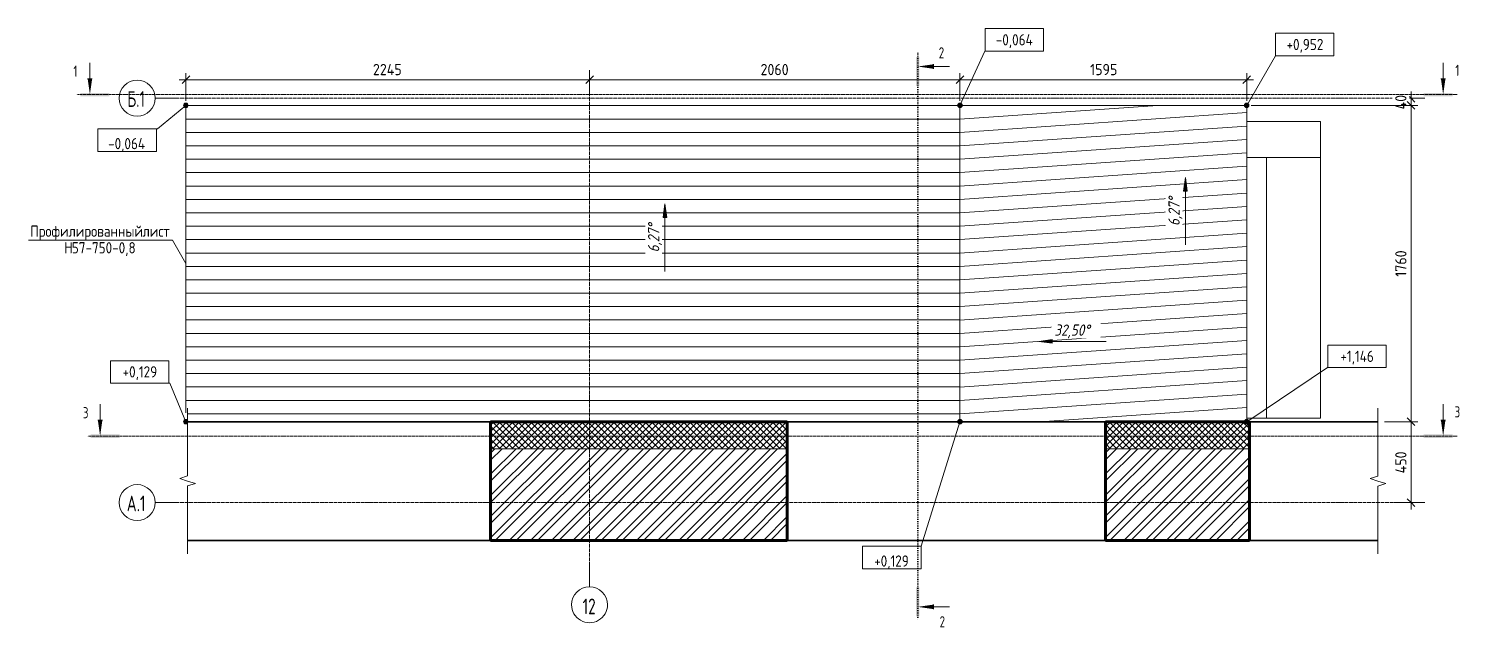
# Model space of a CAD drawing. Header units: millimetres. Extents: x 37710 to 88439, y -33428 to 33849.
# Drawn here: x 56117 to 64074, y 30451 to 33782 of the extents above; entities that cross this region are included whole.
import ezdxf

# ---------------------------------------------------------------- set-up
doc = ezdxf.new("R2010")
doc.units = ezdxf.units.MM
for name, pattern in [('01 Штриховая _4 мм_', [6, 3.5, -2.5]), ('02 Штрихпунктирная _20 мм_', [25, 20, -2.5, 0, -2.5]), ('04 Пунктир 10мм', [10, 0, -10])]:
    doc.linetypes.add(name, pattern=pattern)
for name, color, linetype, lineweight in [('AA_Dim', 7, 'Continuous', 9), ('AA_Dim-25', 7, 'Continuous', 9), ('AA_Oformlenie', 7, 'Continuous', 9), ('AA_Razrez', 7, 'Continuous', 9), ('AA_Vinoska', 7, 'Continuous', 9), ('AA_Visotnaya otmetka', 7, 'Continuous', 9), ('AF_Balki', 7, 'Continuous', 20), ('AF_Element', 7, 'Continuous', 20), ('AF_Element_Опалубка', 253, 'Continuous', 20), ('AF_Okno', 7, 'Continuous', 20), ('AF_Perekritie', 7, 'Continuous', 20), ('AF_Perekritie_Опалубка', 253, 'Continuous', 20), ('AF_Pokritie', 7, 'Continuous', 9), ('AF_Stena', 7, 'Continuous', 60), ('AF_Stena_Опалубка', 253, 'Continuous', 20), ('Gen_Dim', 7, 'Continuous', 9), ('KR_Fundament', 7, 'Continuous', 20), ('Оси', 7, 'Continuous', 9)]:
    doc.layers.add(name, color=color, linetype=linetype, lineweight=lineweight)
doc.styles.add('ISOCPEUR', font='isocpeur.ttf', dxfattribs={"width": 0.7, "height": 87.5})
doc.styles.add('ISOCPEUR_1', font='isocpeur.ttf', dxfattribs={"width": 0.9, "height": 62.5})
doc.styles.add('ISOCPEUR_2', font='isocpeur.ttf', dxfattribs={"width": 0.85, "height": 62.5})
doc.styles.add('ISOCPEUR_4', font='isocpeur.ttf', dxfattribs={"width": 0.7, "height": 62.5})
doc.styles.add('ISOCPEUR_I', font='isocpeui.ttf', dxfattribs={"width": 0.85, "height": 62.5})
doc.dimstyles.new('01_Точн_3_знака__непрозр__1', dxfattribs={"dimscale": 304.8, "dimtxt": 62.248823, "dimasz": 0.139436, "dimexe": 0.123031, "dimexo": 0.082021, "dimgap": 0.020505, "dimtad": 1, "dimdec": 3, "dimrnd": 0.001, "dimdsep": 46, "dimtxsty": 'ISOCPEUR_1', "dimblk1": 'OBLIQUE', "dimblk2": 'OBLIQUE', "dimsah": 1, "dimcen": 0.09, "dimdle": 0.123031, "dimazin": 0, "dimtfac": 1, "dimtdec": 4, "dimtix": 1, "dimtmove": 0, "dimatfit": 3, "dimfxl": 1, "dimtvp": 1, "dimtfill": 1, "dimtolj": 1, "dimtzin": 0, "dimlwd": 18, "dimlwe": 18, "dimarcsym": 2})
pattern_1 = [(0, (18661.23, 402.136), (0, 74.551), [])]
pattern_2 = [(3.959, (29206.34, -1818.96), (0.00081, 74.55096), [])]

# ---------------------------------------------------------------- blocks, each defined once
blk = doc.blocks.new('Лестница - Лестница-3665204-Профлист_КМ')
at = {"layer": 'AF_Perekritie'}
for p, q in [((44400.6, 33065), (44230.1, 33065)), ((44230.1, 33065), (44340.1, 33065)), ((44340.1, 33065), (44640.1, 33065)), ((44340.1, 31615), (44340.1, 33065)), ((44340.1, 33065), (44340.1, 31615)), ((44440.1, 33065), (44400.6, 33065)), ((44640.1, 33065), (44640.1, 31615)), ((44340.1, 31615), (44230.1, 31615)), ((44230.1, 31615), (44400.6, 31615)), ((44640.1, 31615), (44340.1, 31615)), ((44400.6, 31615), (44440.1, 31615))]:
    blk.add_line(p, q, dxfattribs=at)
blk = doc.blocks.new('Песок ср крупн - Песок ср крупн-3745068-Профлист_КМ')
at = {"layer": 'AF_Element'}
for p, q in [((44230.1, 33065), (44400.6, 33065)), ((44440.1, 33065), (44230.1, 33065)), ((44400.6, 33065), (44440.1, 33065)), ((44230.1, 31615), (44440.1, 31615)), ((44400.6, 31615), (44230.1, 31615)), ((44440.1, 31615), (44400.6, 31615))]:
    blk.add_line(p, q, dxfattribs=at)
blk = doc.blocks.new('231_Отверстие прямоугольное в стене _Окно_Стена_ - Отверстие прямоугольное-3828284-Профлист_КМ')
at = {"layer": 'AA_Oformlenie', "lineweight": 35}
for p, q in [((-760, -330), (-760, 330)), ((-760, 330), (925, 330)), ((925, -330), (-760, -330))]:
    blk.add_line(p, q, dxfattribs=at)
at = {"layer": 'AA_Oformlenie'}
for p, q in [((-760, 330), (-760, -330)), ((925, 330), (-760, 330)), ((-760, -330), (925, -330))]:
    blk.add_line(p, q, dxfattribs=at)
at = {"layer": 'AF_Okno', "lineweight": 9}
for p, q in [((656, 330), (-760, 330)), ((925, 330), (751.9, 330)), ((-760, -330), (-501.9, -330)), ((-406, -330), (925, -330))]:
    blk.add_line(p, q, dxfattribs=at)
blk = doc.blocks.new('231_Отверстие прямоугольное в стене _Окно_Стена_ - Отверстие прямоугольное-V31-Профлист_КМ')
at = {"layer": 'AA_Oformlenie', "lineweight": 35}
for p, q in [((-760, -330), (-760, 330)), ((-760, 330), (1010, 330)), ((1010, 330), (1010, -330)), ((1010, -330), (-760, -330))]:
    blk.add_line(p, q, dxfattribs=at)
at = {"layer": 'AA_Oformlenie'}
for p, q in [((-760, 330), (-760, -330)), ((1010, 330), (-760, 330)), ((1010, 330), (1010, -330)), ((-760, -330), (1010, -330))]:
    blk.add_line(p, q, dxfattribs=at)
at = {"layer": 'AF_Okno', "lineweight": 9}
for p, q in [((656, 330), (-760, 330)), ((1010, 330), (751.9, 330)), ((-760, -330), (-501.9, -330)), ((-406, -330), (1010, -330))]:
    blk.add_line(p, q, dxfattribs=at)
blk = doc.blocks.new('231_Отверстие прямоугольное в стене _Окно_Стена_ - Отверстие прямоугольное-V32-Профлист_КМ')
at = {"layer": 'AA_Oformlenie', "lineweight": 35}
for p, q in [((295, 330), (1010, 330)), ((1010, 330), (1010, -330)), ((1010, -330), (295, -330))]:
    blk.add_line(p, q, dxfattribs=at)
at = {"layer": 'AA_Oformlenie'}
for p, q in [((1010, 330), (295, 330)), ((1010, 330), (1010, -330)), ((295, -330), (1010, -330))]:
    blk.add_line(p, q, dxfattribs=at)
at = {"layer": 'AF_Okno', "lineweight": 9}
for p, q in [((656, 330), (295, 330)), ((1010, 330), (751.9, 330)), ((295, -330), (1010, -330))]:
    blk.add_line(p, q, dxfattribs=at)
blk = doc.blocks.new('354_Прокат Лист _НесКаркас_РабПлоск_ - 354_Прокат Лист _НесКаркас_РабПлоск_-3859046-Профлист_КМ')
at = {"layer": 'AF_Balki'}
for p, q in [((43993.4, 31445), (43969.4, 31445)), ((44149.4, 31445), (43969.4, 31445)), ((44113.4, 31445), (44103.5, 31445)), ((44149.4, 31445), (44125.4, 31445))]:
    blk.add_line(p, q, dxfattribs=at)
blk = doc.blocks.new('354_Прокат Лист _НесКаркас_РабПлоск_ - 354_Прокат Лист _НесКаркас_РабПлоск_-V33-Профлист_КМ')
at = {"layer": 'AF_Balki'}
for p, q in [((41474.1, 31445), (41450.1, 31445)), ((41630.1, 31445), (41450.1, 31445)), ((41594.1, 31445), (41486.1, 31445)), ((41630.1, 31445), (41606.1, 31445))]:
    blk.add_line(p, q, dxfattribs=at)
blk = doc.blocks.new('354_Прокат Лист _НесКаркас_РабПлоск_ - 354_Прокат Лист _НесКаркас_РабПлоск_-V34-Профлист_КМ')
at = {"layer": 'AF_Balki'}
for p, q in [((40474.1, 31445), (40450.1, 31445)), ((40630.1, 31445), (40450.1, 31445)), ((40500.1, 31445), (40486.1, 31445)), ((40594.1, 31445), (40580.1, 31445)), ((40630.1, 31445), (40606.1, 31445))]:
    blk.add_line(p, q, dxfattribs=at)
blk = doc.blocks.new('354_Прокат Лист _НесКаркас_РабПлоск_ - 354_Прокат Лист _НесКаркас_РабПлоск_-3844095-Профлист_КМ')
at = {"layer": 'AF_Balki'}
for p, q in [((42635.1, 31757.7), (42635.1, 31762.1)), ((42635.1, 31762.1), (42635.1, 31722.3)), ((42635.1, 31717.9), (42635.1, 31757.7)), ((42635.1, 31722.3), (42635.1, 31717.9))]:
    blk.add_line(p, q, dxfattribs=at)
blk = doc.blocks.new('011_ЛинияОбрыва _ЭлУзла_Линия_ - Тип 1-3698684-Профлист_КМ')
at = {"layer": 'AA_Oformlenie'}
for p, q in [((0, 0), (302.5, 0)), ((358.2, 0), (660, 0))]:
    blk.add_line(p, q, dxfattribs=at)
blk = doc.blocks.new('Ось сетки - d_4мм-2765513-Профлист_КМ')
at = {"layer": 'Оси'}
for start, end in [(360, 180), (360, 180), (180, 360), (180, 360)]:
    blk.add_arc((0, 0), 4, start, end, dxfattribs=at)
blk = doc.blocks.new('Высотные отметки - Рамка вверх-400294-Профлист_КМ')
at = {"layer": 'AA_Vinoska'}
for p, q in [((-13, 0), (-13, 5)), ((-13, 5), (0, 5)), ((0, 5), (0, 0)), ((0, 0), (-13, 0))]:
    blk.add_line(p, q, dxfattribs=at)
blk = doc.blocks.new('044_М_Универсальная с полкой - Марка_Комментарий-3031135-Профлист_КМ')
at = {"layer": 'AA_Vinoska'}
blk.add_line((-16, 0), (16, 0), dxfattribs=at)
blk = doc.blocks.new('DIMBLOCK30-Профлист_КМ')
at = {"layer": 'AA_Dim-25', "lineweight": 18}
for p, q in [((56991.3, 33380), (56991.3, 33535.1)), ((59236.3, 33502.6), (59236.3, 33460.1)), ((59236.3, 33497.6), (59236.3, 33502.6)), ((56953.8, 33497.6), (59236.3, 33497.6)), ((56991.3, 33497.6), (56991.3, 33380))]:
    blk.add_line(p, q, dxfattribs=at)
at = {"layer": 'AA_Dim-25', "lineweight": 30}
for p, q in [((56991.3, 33497.6), (57012.5, 33518.8)), ((59236.3, 33497.6), (59257.5, 33518.8)), ((56991.3, 33497.6), (56970, 33476.3)), ((59236.3, 33497.6), (59215, 33476.3))]:
    blk.add_line(p, q, dxfattribs=at)
at = {"layer": 'AA_Dim-25', "color": 0, "lineweight": 18, "insert": (58031.8, 33585.5), "char_height": 62.5, "width": 196.802, "attachment_point": 1, "line_spacing_factor": 1.149209, "style": 'ISOCPEUR_1', "bg_fill": 3, "box_fill_scale": 1.25, "bg_fill_color": 256, "bg_fill_true_color": 13158600, "bg_fill_transparency": 0}
blk.add_mtext('2245', dxfattribs=at)
blk = doc.blocks.new('_Oblique')
at = {"color": 0, "linetype": 'ByBlock', "lineweight": -2}
blk.add_line((-0.5, -0.5), (0.5, 0.5), dxfattribs=at)
blk = doc.blocks.new('DIMBLOCK31-Профлист_КМ')
at = {"layer": 'AA_Dim-25', "lineweight": 30}
for p, q in [((59236.3, 33497.6), (59257.5, 33518.8)), ((61296.3, 33497.6), (61317.5, 33518.8)), ((59236.3, 33497.6), (59215, 33476.3)), ((61296.3, 33497.6), (61275, 33476.3))]:
    blk.add_line(p, q, dxfattribs=at)
at = {"layer": 'AA_Dim-25', "lineweight": 18}
for p, q in [((59236.3, 33502.6), (59236.3, 33460.1)), ((59236.3, 33497.6), (59236.3, 33502.6)), ((61296.3, 33380), (61296.3, 33535.1)), ((59236.3, 33497.6), (61296.3, 33497.6)), ((61296.3, 33497.6), (61296.3, 33380))]:
    blk.add_line(p, q, dxfattribs=at)
at = {"layer": 'AA_Dim-25', "color": 0, "lineweight": 18, "insert": (60187.3, 33585.5), "char_height": 62.5, "width": 189.619, "attachment_point": 1, "line_spacing_factor": 1.149209, "style": 'ISOCPEUR_1', "bg_fill": 3, "box_fill_scale": 1.25, "bg_fill_color": 256, "bg_fill_true_color": 13158600, "bg_fill_transparency": 0}
blk.add_mtext('2060', dxfattribs=at)
blk = doc.blocks.new('DIMBLOCK32-Профлист_КМ')
at = {"layer": 'AA_Dim-25', "lineweight": 18}
for p, q in [((61296.3, 33380), (61296.3, 33535.1)), ((62891.3, 33380), (62891.3, 33535.1)), ((61296.3, 33497.6), (62928.8, 33497.6)), ((61296.3, 33497.6), (61296.3, 33380)), ((62891.3, 33497.6), (62891.3, 33380))]:
    blk.add_line(p, q, dxfattribs=at)
at = {"layer": 'AA_Dim-25', "lineweight": 30}
for p, q in [((61296.3, 33497.6), (61317.5, 33518.8)), ((62891.3, 33497.6), (62912.5, 33518.8)), ((61296.3, 33497.6), (61275, 33476.3)), ((62891.3, 33497.6), (62870, 33476.3))]:
    blk.add_line(p, q, dxfattribs=at)
at = {"layer": 'AA_Dim-25', "color": 0, "lineweight": 18, "insert": (62020.2, 33585.5), "char_height": 62.5, "width": 176.691, "attachment_point": 1, "line_spacing_factor": 1.149209, "style": 'ISOCPEUR_1', "bg_fill": 3, "box_fill_scale": 1.25, "bg_fill_color": 256, "bg_fill_true_color": 13158600, "bg_fill_transparency": 0}
blk.add_mtext('1595', dxfattribs=at)
blk = doc.blocks.new('DIMBLOCK33-Профлист_КМ')
at = {"layer": 'AA_Dim-25', "lineweight": 18}
for p, q in [((63805.2, 33432.5), (63805.2, 33355)), ((62916.3, 33355), (63842.7, 33355)), ((63805.2, 33355), (62916.3, 33355)), ((63810.2, 33395), (63767.7, 33395)), ((63805.2, 33395), (63810.2, 33395))]:
    blk.add_line(p, q, dxfattribs=at)
at = {"layer": 'AA_Dim-25', "lineweight": 30}
for p, q in [((63805.2, 33395), (63783.9, 33416.2)), ((63805.2, 33355), (63783.9, 33376.2)), ((63805.2, 33395), (63826.4, 33373.7)), ((63805.2, 33355), (63826.4, 33333.7))]:
    blk.add_line(p, q, dxfattribs=at)
at = {"layer": 'AA_Dim-25', "color": 0, "lineweight": 18, "insert": (63717.3, 33332.5), "char_height": 62.5, "width": 101.992, "attachment_point": 1, "rotation": 90, "line_spacing_factor": 1.149209, "style": 'ISOCPEUR_1', "bg_fill": 3, "box_fill_scale": 1.25, "bg_fill_color": 256, "bg_fill_true_color": 13158600, "bg_fill_transparency": 0}
blk.add_mtext('40', dxfattribs=at)
blk = doc.blocks.new('DIMBLOCK34-Профлист_КМ')
at = {"layer": 'AA_Dim-25', "lineweight": 18}
for p, q in [((62916.3, 33355), (63842.7, 33355)), ((63805.2, 33355), (62916.3, 33355)), ((63805.2, 33355), (63805.2, 31595)), ((63656.7, 31595), (63842.7, 31595)), ((63805.2, 31595), (63656.7, 31595))]:
    blk.add_line(p, q, dxfattribs=at)
at = {"layer": 'AA_Dim-25', "lineweight": 30}
for p, q in [((63805.2, 33355), (63783.9, 33376.2)), ((63805.2, 33355), (63826.4, 33333.7)), ((63805.2, 31595), (63783.9, 31616.2)), ((63805.2, 31595), (63826.4, 31573.7))]:
    blk.add_line(p, q, dxfattribs=at)
at = {"layer": 'AA_Dim-25', "color": 0, "lineweight": 18, "insert": (63717.3, 32401.4), "char_height": 62.5, "width": 176.691, "attachment_point": 1, "rotation": 90, "line_spacing_factor": 1.149209, "style": 'ISOCPEUR_1', "bg_fill": 3, "box_fill_scale": 1.25, "bg_fill_color": 256, "bg_fill_true_color": 13158600, "bg_fill_transparency": 0}
blk.add_mtext('1760', dxfattribs=at)
blk = doc.blocks.new('DIMBLOCK35-Профлист_КМ')
at = {"layer": 'AA_Dim-25', "lineweight": 18}
for p, q in [((63656.7, 31595), (63842.7, 31595)), ((63805.2, 31595), (63656.7, 31595)), ((63805.2, 31595), (63805.2, 31107.5)), ((63810.2, 31145), (63767.7, 31145)), ((63805.2, 31145), (63810.2, 31145))]:
    blk.add_line(p, q, dxfattribs=at)
at = {"layer": 'AA_Dim-25', "lineweight": 30}
for p, q in [((63805.2, 31595), (63783.9, 31616.2)), ((63805.2, 31595), (63826.4, 31573.7)), ((63805.2, 31145), (63783.9, 31166.2)), ((63805.2, 31145), (63826.4, 31123.7))]:
    blk.add_line(p, q, dxfattribs=at)
at = {"layer": 'AA_Dim-25', "color": 0, "lineweight": 18, "insert": (63717.3, 31307.8), "char_height": 62.5, "width": 149.397, "attachment_point": 1, "rotation": 90, "line_spacing_factor": 1.149209, "style": 'ISOCPEUR_1', "bg_fill": 3, "box_fill_scale": 1.25, "bg_fill_color": 256, "bg_fill_true_color": 13158600, "bg_fill_transparency": 0}
blk.add_mtext('450', dxfattribs=at)
blk = doc.blocks.new('Разрез - Номер узла_ сзади-394133-Профлист_КМ')
at = {"layer": 'AA_Razrez'}
for points in [[(7.33, 0.4), (7.33, -0.39), (0.87, -0.39), (0.87, 0.4)], [(3.5, -3.53), (2.5, -3.53), (3, 0)]]:
    blk.add_hatch(color=256, dxfattribs=at).paths.add_polyline_path(points)
for p, q in [((3, -3), (3, -7.1)), ((2.5, -3.53), (3.5, -3.53))]:
    blk.add_line(p, q, dxfattribs=at)
blk = doc.blocks.new('Разрез - Номер узла_ спереди-394134-Профлист_КМ')
at = {"layer": 'AA_Razrez'}
for points in [[(7.33, 0.4), (7.33, -0.39), (0.87, -0.39), (0.87, 0.4)], [(3.5, -3.53), (2.5, -3.53), (3, 0)]]:
    blk.add_hatch(color=256, dxfattribs=at).paths.add_polyline_path(points)
for p, q in [((3, -3), (3, -7.1)), ((2.5, -3.53), (3.5, -3.53))]:
    blk.add_line(p, q, dxfattribs=at)

msp = doc.modelspace()

# ---------------------------------------------------------------- hatches: boundary and pattern name
at = {"layer": 'AA_Visotnaya otmetka'}
h = msp.add_hatch(color=256, dxfattribs=at)
edge = h.paths.add_edge_path()
edge.add_arc((56991.2953, 33355), 12.5, 0, 360)
h = msp.add_hatch(color=256, dxfattribs=at)
edge = h.paths.add_edge_path()
edge.add_arc((61296.2953, 33355), 12.5, 0, 360)
h = msp.add_hatch(color=256, dxfattribs=at)
edge = h.paths.add_edge_path()
edge.add_arc((62891.2953, 33355), 12.5, 0, 360)
h = msp.add_hatch(color=256, dxfattribs=at)
edge = h.paths.add_edge_path()
edge.add_arc((56991.2953, 31595), 12.5, 0, 360)
h = msp.add_hatch(color=256, dxfattribs=at)
edge = h.paths.add_edge_path()
edge.add_arc((61296.2953, 31595), 12.5, 0, 360)
h = msp.add_hatch(color=256, dxfattribs=at)
edge = h.paths.add_edge_path()
edge.add_arc((62891.2953, 31595), 12.5, 0, 360)
at = {"layer": 'AF_Pokritie'}
h = msp.add_hatch(dxfattribs=at)
h.set_pattern_fill('FP_3', color=256, style=0, pattern_type=2)
h.set_pattern_definition(pattern_1)
h.paths.add_polyline_path([(57001.2953, 31595), (61296.2953, 31595), (61296.2953, 33355), (56991.2953, 33355), (56991.2953, 31645), (57001.2953, 31645)])
h = msp.add_hatch(dxfattribs=at)
h.set_pattern_fill('FP_3', color=256, style=0, pattern_type=2)
h.set_pattern_definition(pattern_1)
h.paths.add_polyline_path([(57001.2953, 31595), (61296.2953, 31595), (61296.2953, 33355), (56991.2953, 33355), (56991.2953, 31645), (57001.2953, 31645)])
h = msp.add_hatch(dxfattribs=at)
h.set_pattern_fill('FP_4', color=256, style=0, pattern_type=2)
h.set_pattern_definition(pattern_2)
h.paths.add_polyline_path([(61453.4877, 31595), (62891.2953, 31595), (62891.2953, 33355), (61296.2953, 33355), (61296.2953, 31595)])
h = msp.add_hatch(dxfattribs=at)
h.set_pattern_fill('FP_4', color=256, style=0, pattern_type=2)
h.set_pattern_definition(pattern_2)
h.paths.add_polyline_path([(61453.4877, 31595), (62891.2953, 31595), (62891.2953, 33355), (61296.2953, 33355), (61296.2953, 31595)])
at = {"layer": 'AF_Stena', "lineweight": 9}
h = msp.add_hatch(dxfattribs=at)
h.set_pattern_fill('FP_1', color=256, style=0, pattern_type=2)
h.set_pattern_definition([(45, (18661.234, 0), (-17.67767, 17.67767), []), (135, (18661.234, 0), (-17.67767, -17.67767), [])])
h.paths.add_polyline_path([(62640.8864, 31445), (62906.2953, 31445), (62906.2953, 31595), (62106.2953, 31595), (62106.2953, 31445), (62532.941, 31445)])
h.paths.add_polyline_path([(60266.0889, 31445), (60336.2953, 31445), (60336.2953, 31595), (58686.2953, 31595), (58686.2953, 31445), (60239.1026, 31445)])
h = msp.add_hatch(dxfattribs=at)
h.set_pattern_fill('FP_2', color=256, style=0, pattern_type=2)
h.set_pattern_definition([(45, (18661.23, 0), (-58.93311, 58.93311), []), (45, (18700.52, 0), (-58.93311, 58.93311), [])])
h.paths.add_polyline_path([(62906.2953, 30935), (62906.2953, 31445), (62106.2953, 31445), (62106.2953, 30935), (62532.941, 30935)])
h.paths.add_polyline_path([(60336.2953, 30935), (60336.2953, 31445), (58686.2953, 31445), (58686.2953, 30935), (59942.2529, 30935)])

# ---------------------------------------------------------------- linework, layer by layer
at = {"layer": 'AA_Vinoska'}
for p, q in [((56991.2953, 32475), (56916.768, 32605.5678)), ((57001.2953, 31595), (57001.2953, 31670)), ((63621.2953, 31595), (63621.2953, 31670)), ((57001.2953, 31293.1543), (56957.9702, 31279.0772)), ((56957.9702, 31279.0772), (57001.2953, 31265)), ((63621.2953, 31292.5), (63577.994, 31278.75)), ((63577.994, 31278.75), (63621.2953, 31265)), ((57044.5966, 31251.25), (57001.2953, 31265)), ((57001.2953, 31237.5), (57044.5966, 31251.25)), ((63664.6204, 31250.9228), (63621.2953, 31265)), ((63621.2953, 31236.8457), (63664.6204, 31250.9228)), ((57001.2953, 30935), (57001.2953, 30860.3889)), ((63621.2953, 30935), (63621.2953, 30860.3889))]:
    msp.add_line(p, q, dxfattribs=at)
at = {"layer": 'AA_Visotnaya otmetka'}
for p, q in [((61296.2953, 33355), (61434.1073, 33657.1555)), ((61434.1073, 33657.1555), (61436.4952, 33657.1555)), ((62891.2953, 33355), (63050.5674, 33630.8674)), ((63050.5674, 33630.8674), (63050.9236, 33630.8674)), ((56991.2953, 33355), (56832.9577, 33223.9483)), ((56832.9577, 33223.9483), (56827.2155, 33223.9483)), ((62891.2953, 31595), (63340.6132, 31895.9171)), ((63340.6132, 31895.9171), (63342.441, 31895.9171)), ((56901.6305, 31809.3818), (56897.2845, 31809.3818)), ((56991.2953, 31595), (56901.6305, 31809.3818)), ((61296.2953, 31595), (61080.9339, 30901.6582)), ((61080.9339, 30901.6582), (61079.8858, 30901.6582))]:
    msp.add_line(p, q, dxfattribs=at)
for centre in [(56991.2953, 33355), (61296.2953, 33355), (62891.2953, 33355), (56991.2953, 31595), (61296.2953, 31595), (62891.2953, 31595)]:
    msp.add_circle(centre, 12.5, dxfattribs=at)
at = {"layer": 'AF_Balki'}
for p, q in [((61296.2953, 33183.5698), (61296.2953, 33186.1909)), ((61296.2953, 33186.1461), (61296.2953, 33179.1125)), ((61296.2953, 33178.8446), (61296.2953, 33183.5698)), ((61296.2953, 33182.2149), (61296.2953, 33179.5937)), ((61296.2953, 33178.848), (61296.2953, 33182.1924)), ((61296.2953, 33179.3452), (61296.2953, 33178.8444)), ((61296.2953, 33178.8441), (61296.2953, 33155.2561)), ((61296.2953, 33178.8426), (61296.2953, 33175.1808)), ((61296.2953, 33174.7439), (61296.2953, 33178.8371)), ((61296.2953, 33154.8192), (61296.2953, 33178.6756)), ((61296.2953, 33175.1808), (61296.2953, 33151.3244)), ((61296.2953, 33150.8875), (61296.2953, 33174.7439)), ((61296.2953, 33155.2561), (61296.2953, 33153.1681)), ((61296.2953, 33150.6548), (61296.2953, 33154.8192)), ((61296.2953, 33153.0808), (61296.2953, 33146.4302)), ((61296.2953, 33151.3244), (61296.2953, 33147.8076)), ((61296.2953, 33143.8539), (61296.2953, 33150.8875)), ((61296.2953, 33147.7851), (61296.2953, 33150.4063)), ((61296.2953, 33146.4302), (61296.2953, 33143.8091)), ((61296.2953, 32708.5698), (61296.2953, 32711.1909)), ((61296.2953, 32711.1461), (61296.2953, 32704.1125)), ((61296.2953, 32699.7439), (61296.2953, 32708.5698)), ((61296.2953, 32707.2149), (61296.2953, 32704.5937)), ((61296.2953, 32703.6756), (61296.2953, 32707.1924)), ((61296.2953, 32704.3452), (61296.2953, 32700.1808)), ((61296.2953, 32704.1125), (61296.2953, 32680.2561)), ((61296.2953, 32679.8192), (61296.2953, 32703.6756)), ((61296.2953, 32700.1808), (61296.2953, 32676.3244)), ((61296.2953, 32675.8875), (61296.2953, 32699.7439)), ((61296.2953, 32680.2561), (61296.2953, 32671.4302)), ((61296.2953, 32675.6548), (61296.2953, 32679.8192)), ((61296.2953, 32676.3244), (61296.2953, 32672.8076)), ((61296.2953, 32668.8539), (61296.2953, 32675.8875)), ((61296.2953, 32672.7851), (61296.2953, 32675.4063)), ((61296.2953, 32671.4302), (61296.2953, 32668.8091)), ((61296.2953, 32233.5698), (61296.2953, 32236.1909)), ((61296.2953, 32236.1461), (61296.2953, 32229.1125)), ((61296.2953, 32224.7439), (61296.2953, 32233.5698)), ((61296.2953, 32232.2149), (61296.2953, 32229.5937)), ((61296.2953, 32228.6756), (61296.2953, 32232.1924)), ((61296.2953, 32229.3452), (61296.2953, 32225.1808)), ((61296.2953, 32229.1125), (61296.2953, 32205.2561)), ((61296.2953, 32204.8192), (61296.2953, 32228.6756)), ((61296.2953, 32225.1808), (61296.2953, 32201.3244)), ((61296.2953, 32200.8875), (61296.2953, 32224.7439)), ((61296.2953, 32205.2561), (61296.2953, 32196.4302)), ((61296.2953, 32200.6548), (61296.2953, 32204.8192)), ((61296.2953, 32201.3244), (61296.2953, 32197.8076)), ((61296.2953, 32193.8539), (61296.2953, 32200.8875)), ((61296.2953, 32197.7851), (61296.2953, 32200.4063)), ((61296.2953, 32196.4302), (61296.2953, 32193.8091)), ((61296.2953, 31758.5698), (61296.2953, 31761.1909)), ((61296.2953, 31761.1461), (61296.2953, 31754.1125)), ((61296.2953, 31749.7439), (61296.2953, 31758.5698)), ((61296.2953, 31757.2149), (61296.2953, 31754.5937)), ((61296.2953, 31753.6756), (61296.2953, 31757.1924)), ((61296.2953, 31754.3452), (61296.2953, 31750.1808)), ((61296.2953, 31754.1125), (61296.2953, 31730.2561)), ((61296.2953, 31729.8192), (61296.2953, 31753.6756)), ((61296.2953, 31750.1808), (61296.2953, 31726.3244)), ((61296.2953, 31725.8875), (61296.2953, 31749.7439)), ((61296.2953, 31730.2561), (61296.2953, 31721.4302)), ((61296.2953, 31725.6548), (61296.2953, 31729.8192)), ((61296.2953, 31726.3244), (61296.2953, 31722.8076)), ((61296.2953, 31718.8539), (61296.2953, 31725.8875)), ((61296.2953, 31722.7851), (61296.2953, 31725.4063)), ((61296.2953, 31721.4302), (61296.2953, 31718.8091))]:
    msp.add_line(p, q, dxfattribs=at)
at = {"layer": 'AF_Pokritie'}
for p, q in [((56991.2953, 31645), (56991.2953, 33355)), ((56991.2953, 33355), (61296.2953, 33355)), ((61296.2953, 33355), (56991.2953, 33355)), ((56991.2953, 33355), (56991.2953, 31645)), ((61296.2953, 33355), (62891.2953, 33355)), ((62891.2953, 33355), (61296.2953, 33355)), ((62891.2953, 33355), (62891.2953, 31595)), ((62891.2953, 31595), (62891.2953, 33355)), ((61296.2953, 31595), (57001.2953, 31595)), ((57001.2953, 31595), (61296.2953, 31595)), ((62891.2953, 31595), (61296.2953, 31595)), ((61296.2953, 31595), (62891.2953, 31595))]:
    msp.add_line(p, q, dxfattribs=at)
at = {"layer": 'AF_Pokritie', "lineweight": 20}
for p, q in [((61296.2953, 31595), (61296.2953, 33355)), ((61296.2953, 33355), (61296.2953, 33130.5729)), ((61296.2953, 33103.1394), (61296.2953, 32655.7442)), ((61296.2953, 32628.2097), (61296.2953, 32180.9186)), ((61296.2953, 32153.2815), (61296.2953, 31705.9919)), ((61296.2953, 31678.3015), (61296.2953, 31595))]:
    msp.add_line(p, q, dxfattribs=at)
at = {"layer": 'AF_Stena_Опалубка'}
for p, q in [((62891.2953, 33265), (63301.2953, 33265)), ((63301.2953, 33065), (63301.2953, 33265)), ((63301.2953, 33065), (62891.2953, 33065)), ((62891.2953, 33065), (63101.2953, 33065)), ((57001.2953, 31595), (58686.2953, 31595)), ((58686.2953, 31595), (58686.2953, 30935)), ((60336.2953, 31595), (62106.2953, 31595)), ((60336.2953, 31595), (60336.2953, 30935)), ((62106.2953, 31595), (62106.2953, 30935)), ((62906.2953, 31595), (63621.2953, 31595)), ((62906.2953, 31595), (62906.2953, 30935)), ((58686.2953, 31445), (60336.2953, 31445)), ((62106.2953, 31445), (62906.2953, 31445)), ((58686.2953, 30935), (57001.2953, 30935)), ((62106.2953, 30935), (60336.2953, 30935)), ((63621.2953, 30935), (62906.2953, 30935))]:
    msp.add_line(p, q, dxfattribs=at)
at = {"layer": 'AF_Stena_Опалубка', "lineweight": 60}
for p, q in [((60336.2953, 31595), (58686.2953, 31595)), ((58686.2953, 31595), (58686.2953, 30935)), ((60336.2953, 30935), (60336.2953, 31595)), ((62906.2953, 31595), (62106.2953, 31595)), ((62106.2953, 31595), (62106.2953, 30935)), ((62906.2953, 30935), (62906.2953, 31595)), ((58686.2953, 30935), (60336.2953, 30935)), ((62106.2953, 30935), (62906.2953, 30935))]:
    msp.add_line(p, q, dxfattribs=at)
at = {"layer": 'KR_Fundament'}
for p, q in [((62891.2953, 33265), (63301.2953, 33265)), ((63301.2953, 33265), (63301.2953, 31615)), ((63301.2953, 31615), (62891.2953, 31615)), ((62891.2953, 31615), (63101.2953, 31615))]:
    msp.add_line(p, q, dxfattribs=at)
at = {"layer": 'Оси'}
for p, q in [((59236.2953, 33550.6101), (59236.2953, 33425.6101)), ((56945.2493, 33395), (56820.2493, 33395)), ((63881.9806, 33395), (63756.9806, 33395)), ((56945.2493, 31145), (56820.2493, 31145)), ((63881.9806, 31145), (63756.9806, 31145)), ((59236.2953, 30801.7963), (59236.2953, 30676.7963))]:
    msp.add_line(p, q, dxfattribs=at)
at = {"layer": 'Оси', "linetype": '02 Штрихпунктирная _20 мм_'}
for p, q in [((59236.2953, 33425.6101), (59236.2953, 30801.7963)), ((63756.9806, 33395), (56945.2493, 33395)), ((63756.9806, 31145), (56945.2493, 31145))]:
    msp.add_line(p, q, dxfattribs=at)

# ---------------------------------------------------------------- block references
at = {"layer": 'AA_Oformlenie'}
for p, rotation in [((57001.2953, 30935), 90), ((63621.2953, 31595), 270)]:
    msp.add_blockref('011_ЛинияОбрыва _ЭлУзла_Линия_ - Тип 1-3698684-Профлист_КМ', p, dxfattribs=dict(at, rotation=rotation))
at = {"layer": 'AA_Razrez', "extrusion": (0, 0, -1), "xscale": 24.99999999999999, "yscale": 24.99999999999999, "zscale": 24.99999999999999, "rotation": 180}
for p in [(-56382.5927, 33415), (-56439.5206, 31515)]:
    msp.add_blockref('Разрез - Номер узла_ сзади-394133-Профлист_КМ', p, dxfattribs=at)
at = {"layer": 'AA_Razrez', "xscale": 24.99999999999999, "yscale": 24.99999999999999, "zscale": 24.99999999999999, "rotation": 89.99999999999947}
msp.add_blockref('Разрез - Номер узла_ спереди-394134-Профлист_КМ', (61061.2953, 30489.9273), dxfattribs=at)
at = {"layer": 'AA_Vinoska', "extrusion": (0, 0, -1), "xscale": 24.99999999999999, "yscale": 24.99999999999999, "zscale": 24.99999999999999, "rotation": 180}
msp.add_blockref('Высотные отметки - Рамка вверх-400294-Профлист_КМ', (-56827.2155, 33223.9483), dxfattribs=at)
at = {"layer": 'AA_Vinoska', "xscale": 24.99999999999999, "yscale": 24.99999999999999, "zscale": 24.99999999999999}
msp.add_blockref('044_М_Универсальная с полкой - Марка_Комментарий-3031135-Профлист_КМ', (56516.768, 32605.5678), dxfattribs=at)
at = {"layer": 'AA_Visotnaya otmetka', "extrusion": (0, 0, -1), "xscale": 24.99999999999999, "yscale": 24.99999999999999, "zscale": 24.99999999999999}
for p in [(-61436.4952, 33657.1555), (-63050.9236, 33630.8674), (-63342.441, 31895.9171)]:
    msp.add_blockref('Высотные отметки - Рамка вверх-400294-Профлист_КМ', p, dxfattribs=at)
at = {"layer": 'AA_Visotnaya otmetka', "xscale": 24.99999999999999, "yscale": 24.99999999999999, "zscale": 24.99999999999999}
msp.add_blockref('Высотные отметки - Рамка вверх-400294-Профлист_КМ', (56897.2845, 31809.3818), dxfattribs=at)
at = {"layer": 'AA_Visotnaya otmetka', "extrusion": (0, 0, -1), "xscale": 24.99999999999999, "yscale": 24.99999999999999, "zscale": 24.99999999999999, "rotation": 180}
msp.add_blockref('Высотные отметки - Рамка вверх-400294-Профлист_КМ', (-61079.8858, 30901.6582), dxfattribs=at)
at = {"layer": 'AF_Balki'}
for name, p in [('354_Прокат Лист _НесКаркас_РабПлоск_ - 354_Прокат Лист _НесКаркас_РабПлоск_-3844095-Профлист_КМ', (18661.2337, 1425)), ('354_Прокат Лист _НесКаркас_РабПлоск_ - 354_Прокат Лист _НесКаркас_РабПлоск_-3844095-Профлист_КМ', (18661.2337, 950)), ('354_Прокат Лист _НесКаркас_РабПлоск_ - 354_Прокат Лист _НесКаркас_РабПлоск_-3844095-Профлист_КМ', (18661.2337, 475)), ('354_Прокат Лист _НесКаркас_РабПлоск_ - 354_Прокат Лист _НесКаркас_РабПлоск_-3844095-Профлист_КМ', (18661.2337, 0)), ('354_Прокат Лист _НесКаркас_РабПлоск_ - 354_Прокат Лист _НесКаркас_РабПлоск_-V34-Профлист_КМ', (18661.2337, 0)), ('354_Прокат Лист _НесКаркас_РабПлоск_ - 354_Прокат Лист _НесКаркас_РабПлоск_-V33-Профлист_КМ', (18661.2337, 0)), ('354_Прокат Лист _НесКаркас_РабПлоск_ - 354_Прокат Лист _НесКаркас_РабПлоск_-3859046-Профлист_КМ', (18661.2337, 0))]:
    msp.add_blockref(name, p, dxfattribs=at)
at = {"layer": 'AF_Element_Опалубка'}
msp.add_blockref('Песок ср крупн - Песок ср крупн-3745068-Профлист_КМ', (18661.2337, 0), dxfattribs=at)
at = {"layer": 'AF_Okno', "linetype": '01 Штриховая _4 мм_', "rotation": 180}
for name, p in [('231_Отверстие прямоугольное в стене _Окно_Стена_ - Отверстие прямоугольное-3828284-Профлист_КМ', (57926.2953, 31265)), ('231_Отверстие прямоугольное в стене _Окно_Стена_ - Отверстие прямоугольное-V31-Профлист_КМ', (61346.2953, 31265)), ('231_Отверстие прямоугольное в стене _Окно_Стена_ - Отверстие прямоугольное-V32-Профлист_КМ', (63916.2953, 31265))]:
    msp.add_blockref(name, p, dxfattribs=at)
at = {"layer": 'AF_Perekritie_Опалубка'}
msp.add_blockref('Лестница - Лестница-3665204-Профлист_КМ', (18661.2337, 0), dxfattribs=at)
at = {"layer": 'Оси', "xscale": 24.99999999999999, "yscale": 24.99999999999999, "zscale": 24.99999999999999}
for p, rotation in [((56720.2493, 33395), 89.99999999999982), ((56720.2493, 31145), 89.99999999999982), ((59236.2953, 30576.7963), 180)]:
    msp.add_blockref('Ось сетки - d_4мм-2765513-Профлист_КМ', p, dxfattribs=dict(at, rotation=rotation))

# ---------------------------------------------------------------- texts
at = {"layer": 'AA_Razrez', "char_height": 62.5, "attachment_point": 1, "style": 'ISOCPEUR_4'}
for s, insert, width in [('\\fISOCPEUR|b0|i0|c204|p34|;\\W.7;1', (64051.8142, 33581.1728), 26.656109), ('\\fISOCPEUR|b0|i0|c204|p34|;\\W.7;1', (56366.3321, 33576.3793), 26.656109), ('\\fISOCPEUR|b0|i0|c204|p34|;\\W.7;3', (56418.71, 31676.3793), 37.879734), ('\\fISOCPEUR|b0|i0|c204|p34|;\\W.7;3', (64047.2642, 31681.1728), 37.879734), ('\\fISOCPEUR|b0|i0|c204|p34|;\\W.7;2', (61183.4421, 30513.1427), 37.879734)]:
    msp.add_mtext(s, dxfattribs=dict(at, insert=insert, width=width))
at = {"layer": 'AA_Vinoska', "char_height": 62.5, "attachment_point": 1, "style": 'ISOCPEUR_2'}
for s, insert, width in [('Профилированный', (56125.9805, 32686.3398), 717.20968), ('\\fISOCPEUR|b0|i0|c204|p34|;\\W.85; ', (56717.7377, 32686.3398), 39.182477), ('лист', (56750.0664, 32686.3398), 189.098039), ('\\fISOCPEUR|b0|i0|c204|p34|;\\W.85;Н', (56314.9992, 32594.0355), 51.107578), ('57-750-0,8', (56357.1672, 32594.0355), 436.118)]:
    msp.add_mtext(s, dxfattribs=dict(at, insert=insert, width=width))
at = {"layer": 'AA_Visotnaya otmetka', "char_height": 62.5, "attachment_point": 1, "line_spacing_factor": 1.149209, "style": 'ISOCPEUR_2'}
for s, insert, width in [('-0,064', (61495.6689, 33751.309), 247.983009), ('+0,952', (63112.5871, 33725.0209), 242.007515), ('-0,064', (56558.8893, 33173.3925), 247.983009), ('+1,146', (63412.1963, 31990.0706), 222.587159), ('+0,129', (56639.2388, 31903.5353), 229.30959), ('+0,129', (60819.3401, 30851.1024), 229.30959)]:
    msp.add_mtext(s, dxfattribs=dict(at, insert=insert, width=width))
at = {"layer": 'Оси', "char_height": 87.5, "attachment_point": 1, "style": 'ISOCPEUR'}
for s, insert, width in [('\\fISOCPEUR|b0|i0|c204|p34|;\\W.7;Б', (56665.4425, 33434.2595), 60.326984), ('.1', (56715.2173, 33434.2595), 60.326984), ('\\fISOCPEUR|b0|i0|c204|p34|;\\W.7;А', (56662.555, 31184.2595), 67.34175), ('.1', (56718.1175, 31184.2595), 60.326984), ('12', (59198.0905, 30611.0692), 89.789)]:
    msp.add_mtext(s, dxfattribs=dict(at, insert=insert, width=width))

# ---------------------------------------------------------------- next in the draw order: texts
at = {"layer": 'Gen_Dim', "char_height": 62.5, "width": 195.697435, "attachment_point": 1, "rotation": 90, "line_spacing_factor": 1.149209, "style": 'ISOCPEUR_I', "bg_fill": 3, "box_fill_scale": 1.25, "bg_fill_color": 256, "bg_fill_true_color": 13158600, "bg_fill_transparency": 0}
for insert in [(62455.777, 32684.1776), (59561.6244, 32537.5296)]:
    msp.add_mtext('6,27°', dxfattribs=dict(at, insert=insert))
at = {"layer": 'Gen_Dim', "insert": (61821.3576, 32136.1836), "char_height": 62.5, "width": 241.260578, "attachment_point": 1, "line_spacing_factor": 1.149209, "style": 'ISOCPEUR_I', "bg_fill": 3, "box_fill_scale": 1.25, "bg_fill_color": 256, "bg_fill_true_color": 13158600, "bg_fill_transparency": 0}
msp.add_mtext('32,50°', dxfattribs=at)

# ---------------------------------------------------------------- next in the draw order: dimensions: what is measured, and where the dimension line sits
at = {"layer": 'AA_Dim', "lineweight": 18}
dim = msp.add_linear_dim(base=(59236.2953, 33497.5952), p1=(56991.2953, 33355), p2=(59236.2953, 33527.6472), dimstyle='01_Точн_3_знака__непрозр__1', override={"dimpost": '<>', "dimfxl": 2251.628759}, dxfattribs=at)
dim.commit()
dim.dimension.update_dxf_attribs({"geometry": 'DIMBLOCK30-Профлист_КМ', "text_midpoint": (58113.7953, 33535.0952)})

# ---------------------------------------------------------------- next in the draw order: hatches: boundary and pattern name
at = {"layer": 'Gen_Dim'}
for points in [[(62549.9305, 32953.2182), (62540.0565, 32878.2182), (62559.8044, 32878.2182)], [(59655.7779, 32806.5702), (59645.904, 32731.5702), (59665.6518, 32731.5702)], [(61734.3828, 32042.0301), (61809.3828, 32032.1562), (61809.3828, 32051.904)]]:
    msp.add_hatch(color=256, dxfattribs=at).paths.add_polyline_path(points)

# ---------------------------------------------------------------- next in the draw order: linework, layer by layer
for p, q in [((62549.9305, 32953.2182), (62540.0565, 32878.2182)), ((62559.8044, 32878.2182), (62549.9305, 32953.2182)), ((62549.9305, 32578.2182), (62549.9305, 32953.2182)), ((62540.0565, 32878.2182), (62559.8044, 32878.2182)), ((59655.7779, 32806.5702), (59645.904, 32731.5702)), ((59665.6518, 32731.5702), (59655.7779, 32806.5702)), ((59655.7779, 32431.5702), (59655.7779, 32806.5702)), ((59645.904, 32731.5702), (59665.6518, 32731.5702)), ((61809.3828, 32051.904), (61734.3828, 32042.0301)), ((61734.3828, 32042.0301), (61809.3828, 32032.1562)), ((62109.3828, 32042.0301), (61734.3828, 32042.0301)), ((61809.3828, 32032.1562), (61809.3828, 32051.904))]:
    msp.add_line(p, q, dxfattribs=at)

# ---------------------------------------------------------------- next in the draw order: dimensions: what is measured, and where the dimension line sits
at = {"layer": 'AA_Dim', "lineweight": 18}
dim = msp.add_linear_dim(base=(61296.2953, 33497.5952), p1=(59236.2953, 33527.6472), p2=(61296.2953, 33355), dimstyle='01_Точн_3_знака__непрозр__1', override={"dimpost": '<>', "dimfxl": 2067.222065}, dxfattribs=at)
dim.commit()
dim.dimension.update_dxf_attribs({"geometry": 'DIMBLOCK31-Профлист_КМ', "text_midpoint": (60266.2953, 33535.0952)})

# ---------------------------------------------------------------- next in the draw order: linework, layer by layer
at = {"layer": 'AA_Razrez', "linetype": '04 Пунктир 10мм'}
msp.add_line((61061.2953, 33646.1927), (61061.2953, 30489.9273), dxfattribs=at)

# ---------------------------------------------------------------- next in the draw order: texts
at = {"layer": 'AA_Razrez', "insert": (61178.6485, 33678.6544), "char_height": 62.5, "width": 37.879734, "attachment_point": 1, "style": 'ISOCPEUR_4'}
msp.add_mtext('\\fISOCPEUR|b0|i0|c204|p34|;\\W.7;2', dxfattribs=at)

# ---------------------------------------------------------------- next in the draw order: dimensions: what is measured, and where the dimension line sits
at = {"layer": 'AA_Dim', "lineweight": 18}
dim = msp.add_linear_dim(base=(62891.2953, 33497.5952), p1=(61296.2953, 33355), p2=(62891.2953, 33355), dimstyle='01_Точн_3_знака__непрозр__1', override={"dimpost": '<>', "dimfxl": 1595}, dxfattribs=at)
dim.commit()
dim.dimension.update_dxf_attribs({"geometry": 'DIMBLOCK32-Профлист_КМ', "text_midpoint": (62093.7953, 33535.0952)})

# ---------------------------------------------------------------- next in the draw order: block references
at = {"layer": 'AA_Razrez', "extrusion": (0, 0, -1), "xscale": 24.99999999999999, "yscale": 24.99999999999999, "zscale": 24.99999999999999, "rotation": 270.0000000000003}
msp.add_blockref('Разрез - Номер узла_ сзади-394133-Профлист_КМ', (-61061.2953, 33646.1927), dxfattribs=at)

# ---------------------------------------------------------------- next in the draw order: dimensions: what is measured, and where the dimension line sits
at = {"layer": 'AA_Dim', "lineweight": 18}
dim = msp.add_linear_dim(base=(63805.1761, 33355), p1=(63835.2281, 33395), p2=(62891.2953, 33355), angle=90, dimstyle='01_Точн_3_знака__непрозр__1', override={"dimpost": '<>', "dimfxl": 944.779948}, dxfattribs=at)
dim.commit()
dim.dimension.update_dxf_attribs({"geometry": 'DIMBLOCK33-Профлист_КМ', "text_midpoint": (63767.6761, 33375)})

# ---------------------------------------------------------------- next in the draw order: dimensions: what is measured, and where the dimension line sits
dim = msp.add_linear_dim(base=(63805.1761, 31595), p1=(62891.2953, 33355), p2=(63681.7289, 31595), angle=90, dimstyle='01_Точн_3_знака__непрозр__1', override={"dimpost": '<>', "dimfxl": 1929.348422}, dxfattribs=at)
dim.commit()
dim.dimension.update_dxf_attribs({"geometry": 'DIMBLOCK34-Профлист_КМ', "text_midpoint": (63767.6761, 32475)})

# ---------------------------------------------------------------- next in the draw order: linework, layer by layer
at = {"layer": 'AA_Razrez', "linetype": '04 Пунктир 10мм'}
msp.add_line((64058.8286, 33415), (56382.5927, 33415), dxfattribs=at)

# ---------------------------------------------------------------- next in the draw order: block references
at = {"layer": 'AA_Razrez', "xscale": 24.99999999999999, "yscale": 24.99999999999999, "zscale": 24.99999999999999, "rotation": 180}
msp.add_blockref('Разрез - Номер узла_ спереди-394134-Профлист_КМ', (64058.8286, 33415), dxfattribs=at)

# ---------------------------------------------------------------- next in the draw order: dimensions: what is measured, and where the dimension line sits
at = {"layer": 'AA_Dim', "lineweight": 18}
dim = msp.add_linear_dim(base=(63805.1761, 31145), p1=(63681.7289, 31595), p2=(63835.2281, 31145), angle=90, dimstyle='01_Точн_3_знака__непрозр__1', override={"dimpost": '<>', "dimfxl": 475.459774}, dxfattribs=at)
dim.commit()
dim.dimension.update_dxf_attribs({"geometry": 'DIMBLOCK35-Профлист_КМ', "text_midpoint": (63767.6761, 31370)})

# ---------------------------------------------------------------- next in the draw order: linework, layer by layer
at = {"layer": 'AA_Razrez', "linetype": '04 Пунктир 10мм'}
msp.add_line((64058.8286, 31515), (56439.5206, 31515), dxfattribs=at)

# ---------------------------------------------------------------- next in the draw order: block references
at = {"layer": 'AA_Razrez', "xscale": 24.99999999999999, "yscale": 24.99999999999999, "zscale": 24.99999999999999, "rotation": 180}
msp.add_blockref('Разрез - Номер узла_ спереди-394134-Профлист_КМ', (64058.8286, 31515), dxfattribs=at)

doc.saveas('drawing.dxf')
